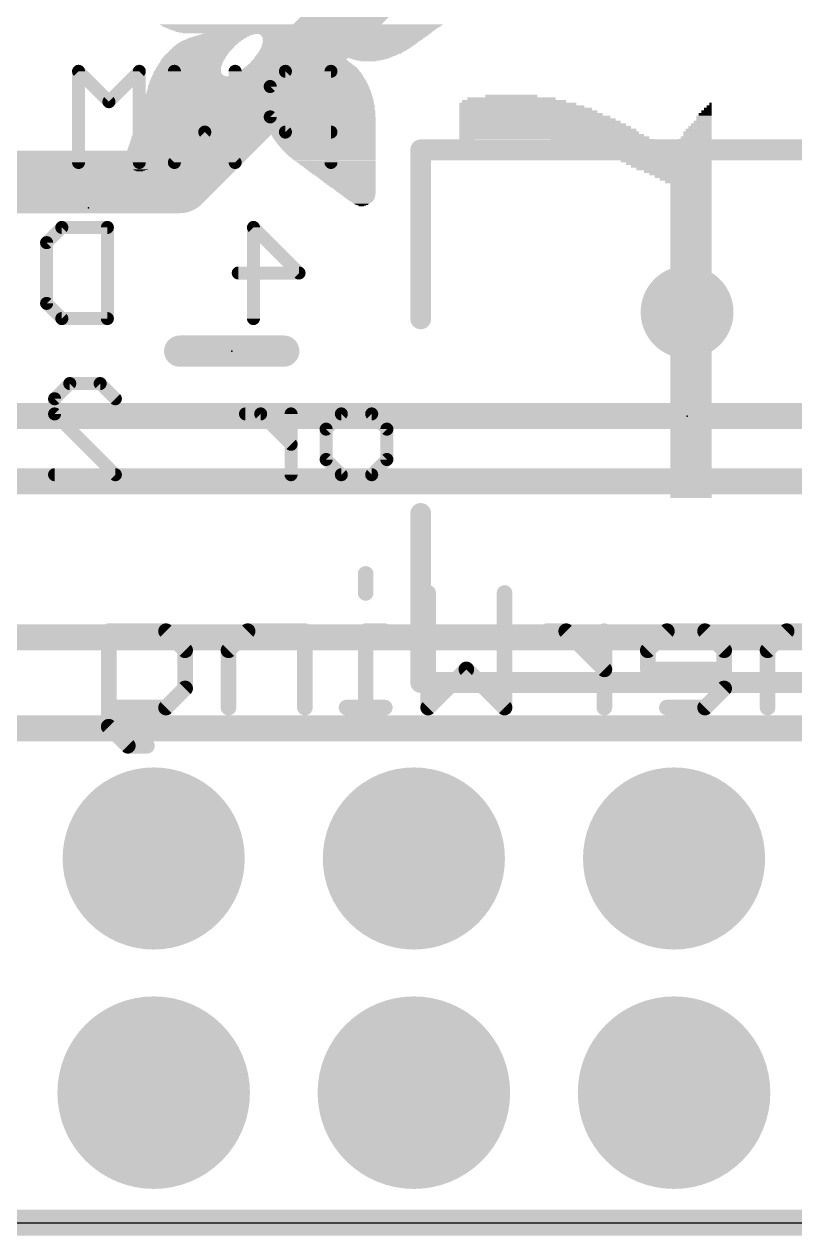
# Model space of a CAD drawing. Extents: x -0.1 to 50.9, y -0.1 to 23.
# Drawn here: x 15.25 to 22.77, y -0.13 to 11.7 of the extents above; entities that cross this region are included whole.
import ezdxf

# ---------------------------------------------------------------- set-up
doc = ezdxf.new("R2010")
doc.units = 0
for name, color, linetype in [('16', 132, 'CONTINUOUS'), ('17', 110, 'CONTINUOUS'), ('18', 110, 'CONTINUOUS'), ('20', 53, 'CONTINUOUS'), ('21', 40, 'CONTINUOUS'), ('22', 6, 'CONTINUOUS'), ('23', 40, 'CONTINUOUS'), ('30', 253, 'CONTINUOUS')]:
    doc.layers.add(name, color=color, linetype=linetype)

# ---------------------------------------------------------------- blocks, each defined once
blk = doc.blocks.new('ROUNDP')
at = {"const_width": 0.5}
blk.add_lwpolyline([(0, -0.25, 1), (0, 0.25, 1), (0, -0.25)], format="xyb", dxfattribs=at)
blk = doc.blocks.new('RECT')
blk.add_solid([(-0.5, -0.5), (0.5, -0.5), (-0.5, 0.5), (0.5, 0.5)])
blk = doc.blocks.new('ROUNDV')
at = {"const_width": 0.5}
blk.add_lwpolyline([(0, -0.25, 1), (0, 0.25, 1), (0, -0.25)], format="xyb", dxfattribs=at)

msp = doc.modelspace()

# ---------------------------------------------------------------- linework, layer by layer
at = {"layer": '16'}
for points, const_width in [([(23.241, 16.637), (16.764, 10.16)], 0.6096), ([(16.764, 10.16), (13.208, 10.16)], 0.6096), ([(13.843, 7.874), (25.781, 7.874)], 0.254), ([(26.67, 7.239), (13.081, 7.239)], 0.254), ([(13.589, 5.715), (26.797, 5.715)], 0.254), ([(10.287, 4.826), (27.813, 4.826)], 0.254), ([(0, 0), (50.8, 0)], 0.254)]:
    msp.add_lwpolyline(points, dxfattribs=dict(at, const_width=const_width))
at = {"layer": '16', "const_width": 0.3048}
for points in [[(16.6562, 10.2678, 1), (16.8718, 10.0522)], [(16.764, 10.0076, 1), (16.764, 10.3124)]]:
    msp.add_lwpolyline(points, format="xyb", dxfattribs=at)
at = {"layer": '20'}
msp.add_line((2.54, 0), (48.26, 0), dxfattribs=at)
at = {"layer": '21'}
for points, const_width in [([(19.117, 8.824), (19.117, 10.474)], 0.2032), ([(19.117, 10.474), (22.967, 10.474)], 0.2032), ([(17.78, 8.509), (16.764, 8.509)], 0.3048), ([(19.117, 5.274), (19.117, 6.924)], 0.2032), ([(22.967, 5.274), (19.117, 5.274)], 0.2032)]:
    msp.add_lwpolyline(points, dxfattribs=dict(at, const_width=const_width))
for points, const_width in [([(19.1678, 10.474, 1), (19.0662, 10.474)], 0.1016), ([(19.117, 10.5248, 1), (19.117, 10.4232)], 0.1016), ([(19.0662, 8.824, 1), (19.1678, 8.824)], 0.1016), ([(16.764, 8.5852, 1), (16.764, 8.4328)], 0.1524), ([(17.78, 8.4328, 1), (17.78, 8.5852)], 0.1524), ([(19.1678, 6.924, 1), (19.0662, 6.924)], 0.1016), ([(19.117, 5.3248, 1), (19.117, 5.2232)], 0.1016), ([(19.0662, 5.274, 1), (19.1678, 5.274)], 0.1016)]:
    msp.add_lwpolyline(points, format="xyb", dxfattribs=dict(at, const_width=const_width))
at = {"layer": '22'}
for points, const_width in [([(16.0732, 10.9437), (15.7766, 11.2403)], 0.127), ([(15.7766, 11.2403), (15.7766, 10.3505)], 0.127), ([(16.3698, 11.2403), (16.0732, 10.9437)], 0.127), ([(16.3698, 10.3505), (16.3698, 11.2403)], 0.127), ([(16.7121, 10.3505), (16.7121, 11.2403)], 0.127), ([(17.3053, 11.2403), (17.3053, 10.3505)], 0.127), ([(17.7959, 11.2403), (17.6476, 11.092)], 0.127), ([(18.2408, 11.2403), (17.7959, 11.2403)], 0.127), ([(18.2408, 10.3505), (18.2408, 11.2403)], 0.127), ([(17.6476, 11.092), (17.6476, 10.7954)], 0.127), ([(17.6476, 10.7954), (17.7959, 10.6471)], 0.127), ([(17.0087, 10.6471), (16.7121, 10.3505)], 0.127), ([(17.3053, 10.3505), (17.0087, 10.6471)], 0.127), ([(17.7959, 10.6471), (18.2408, 10.6471)], 0.127), ([(15.4648, 9.568), (15.6131, 9.7163)], 0.127), ([(15.6131, 9.7163), (16.0579, 9.7163)], 0.127), ([(16.0579, 9.7163), (16.0579, 8.8265)], 0.127), ([(17.4841, 8.8265), (17.4841, 9.7163)], 0.127), ([(17.4841, 9.7163), (17.929, 9.2714)], 0.127), ([(15.4648, 8.9748), (15.4648, 9.568)], 0.127), ([(17.929, 9.2714), (17.3358, 9.2714)], 0.127), ([(15.6131, 8.8265), (15.4648, 8.9748)], 0.127), ([(16.0579, 8.8265), (15.6131, 8.8265)], 0.127), ([(15.5427, 8.044), (15.691, 8.1923)], 0.127), ([(15.691, 8.1923), (15.9876, 8.1923)], 0.127), ([(15.9876, 8.1923), (16.1359, 8.044)], 0.127), ([(15.5427, 7.8957), (15.5427, 8.044)], 0.127), ([(16.1359, 7.3025), (15.5427, 7.8957)], 0.127), ([(17.5544, 7.8957), (17.4061, 7.8957)], 0.127), ([(17.851, 7.5991), (17.5544, 7.8957)], 0.127), ([(17.851, 7.3025), (17.851, 7.8957)], 0.127), ([(18.1934, 7.7474), (18.3417, 7.8957)], 0.127), ([(18.3417, 7.8957), (18.6382, 7.8957)], 0.127), ([(18.6382, 7.8957), (18.7865, 7.7474)], 0.127), ([(18.1934, 7.4508), (18.1934, 7.7474)], 0.127), ([(18.7865, 7.7474), (18.7865, 7.4508)], 0.127), ([(18.3417, 7.3025), (18.1934, 7.4508)], 0.127), ([(18.7865, 7.4508), (18.6382, 7.3025)], 0.127), ([(15.5427, 7.3025), (16.1359, 7.3025)], 0.127), ([(18.6382, 7.3025), (18.3417, 7.3025)], 0.127), ([(18.5794, 6.3342), (18.5794, 6.1478)], 0.1524), ([(19.1895, 5.0292), (19.1895, 6.1478)], 0.1524), ([(19.9352, 6.1478), (19.9352, 5.0292)], 0.1524), ([(16.0711, 4.8428), (16.0711, 5.7749)], 0.1524), ([(16.0711, 5.7749), (16.6304, 5.7749)], 0.1524), ([(16.6304, 5.7749), (16.8168, 5.5885)], 0.1524), ([(17.4269, 5.7749), (17.2405, 5.5885)], 0.1524), ([(17.9862, 5.7749), (17.4269, 5.7749)], 0.1524), ([(17.9862, 5.0292), (17.9862, 5.7749)], 0.1524), ([(18.7658, 5.7749), (18.5794, 5.7749)], 0.1524), ([(18.5794, 5.7749), (18.5794, 5.0292)], 0.1524), ([(20.5369, 5.7749), (20.3504, 5.7749)], 0.1524), ([(20.9097, 5.4021), (20.5369, 5.7749)], 0.1524), ([(20.9097, 5.0292), (20.9097, 5.7749)], 0.1524), ([(21.5198, 5.7749), (21.3334, 5.5885)], 0.1524), ([(21.8927, 5.7749), (21.5198, 5.7749)], 0.1524), ([(22.0791, 5.5885), (21.8927, 5.7749)], 0.1524), ([(22.6892, 5.7749), (22.5028, 5.5885)], 0.1524), ([(23.0621, 5.7749), (22.6892, 5.7749)], 0.1524), ([(16.8168, 5.5885), (16.8168, 5.2156)], 0.1524), ([(17.2405, 5.5885), (17.2405, 5.0292)], 0.1524), ([(21.3334, 5.5885), (21.3334, 5.4021)], 0.1524), ([(22.0791, 5.2156), (22.0791, 5.5885)], 0.1524), ([(22.5028, 5.5885), (22.5028, 5.0292)], 0.1524), ([(19.5624, 5.4021), (19.1895, 5.0292)], 0.1524), ([(19.9352, 5.0292), (19.5624, 5.4021)], 0.1524), ([(21.3334, 5.4021), (22.0791, 5.4021)], 0.1524), ([(16.8168, 5.2156), (16.6304, 5.0292)], 0.1524), ([(21.8927, 5.0292), (22.0791, 5.2156)], 0.1524), ([(16.6304, 5.0292), (16.0711, 5.0292)], 0.1524), ([(18.7658, 5.0292), (18.393, 5.0292)], 0.1524), ([(21.5198, 5.0292), (21.8927, 5.0292)], 0.1524), ([(16.2575, 4.6564), (16.0711, 4.8428)], 0.1524), ([(16.444, 4.6564), (16.2575, 4.6564)], 0.1524)]:
    msp.add_lwpolyline(points, dxfattribs=dict(at, const_width=const_width))
for points, const_width in [([(15.8084, 11.2403, 1), (15.7449, 11.2403)], 0.0635), ([(15.7991, 11.2627, 1), (15.7542, 11.2178)], 0.0635), ([(16.4015, 11.2403, 1), (16.338, 11.2403)], 0.0635), ([(16.3922, 11.2178, 1), (16.3473, 11.2627)], 0.0635), ([(16.7439, 11.2403, 1), (16.6804, 11.2403)], 0.0635), ([(17.337, 11.2403, 1), (17.2735, 11.2403)], 0.0635), ([(17.7959, 11.272, 1), (17.7959, 11.2085)], 0.0635), ([(17.8184, 11.2178, 1), (17.7735, 11.2627)], 0.0635), ([(18.2726, 11.2403, 1), (18.2091, 11.2403)], 0.0635), ([(18.2408, 11.2085, 1), (18.2408, 11.272)], 0.0635), ([(17.6794, 11.092, 1), (17.6159, 11.092)], 0.0635), ([(17.6252, 11.1144, 1), (17.6701, 11.0695)], 0.0635), ([(16.0507, 10.9661, 1), (16.0956, 10.9212)], 0.0635), ([(16.0507, 10.9212, 1), (16.0956, 10.9661)], 0.0635), ([(17.6159, 10.7954, 1), (17.6794, 10.7954)], 0.0635), ([(17.6701, 10.8178, 1), (17.6252, 10.7729)], 0.0635), ([(17.0312, 10.6695, 1), (16.9863, 10.6246)], 0.0635), ([(17.0312, 10.6246, 1), (16.9863, 10.6695)], 0.0635), ([(17.7959, 10.6788, 1), (17.7959, 10.6153)], 0.0635), ([(17.7735, 10.6246, 1), (17.8184, 10.6695)], 0.0635), ([(18.2408, 10.6153, 1), (18.2408, 10.6788)], 0.0635), ([(15.7449, 10.3505, 1), (15.8084, 10.3505)], 0.0635), ([(16.338, 10.3505, 1), (16.4015, 10.3505)], 0.0635), ([(16.6897, 10.373, 1), (16.7346, 10.328)], 0.0635), ([(16.6804, 10.3505, 1), (16.7439, 10.3505)], 0.0635), ([(17.2735, 10.3505, 1), (17.337, 10.3505)], 0.0635), ([(17.2828, 10.328, 1), (17.3277, 10.373)], 0.0635), ([(18.2091, 10.3505, 1), (18.2726, 10.3505)], 0.0635), ([(15.6131, 9.748, 1), (15.6131, 9.6845)], 0.0635), ([(15.6355, 9.6938, 1), (15.5906, 9.7387)], 0.0635), ([(16.0897, 9.7163, 1), (16.0262, 9.7163)], 0.0635), ([(16.0579, 9.6845, 1), (16.0579, 9.748)], 0.0635), ([(17.5158, 9.7163, 1), (17.4523, 9.7163)], 0.0635), ([(17.5065, 9.7387, 1), (17.4616, 9.6938)], 0.0635), ([(15.4965, 9.568, 1), (15.433, 9.568)], 0.0635), ([(15.4423, 9.5904, 1), (15.4872, 9.5455)], 0.0635), ([(17.3358, 9.3031, 1), (17.3358, 9.2396)], 0.0635), ([(17.9065, 9.2489, 1), (17.9514, 9.2938)], 0.0635), ([(17.929, 9.2396, 1), (17.929, 9.3031)], 0.0635), ([(15.433, 8.9748, 1), (15.4965, 8.9748)], 0.0635), ([(15.4872, 8.9972, 1), (15.4423, 8.9523)], 0.0635), ([(15.6131, 8.8583, 1), (15.6131, 8.7948)], 0.0635), ([(15.5906, 8.804, 1), (15.6355, 8.849)], 0.0635), ([(16.0579, 8.7948, 1), (16.0579, 8.8583)], 0.0635), ([(16.0262, 8.8265, 1), (16.0897, 8.8265)], 0.0635), ([(17.4523, 8.8265, 1), (17.5158, 8.8265)], 0.0635), ([(15.691, 8.224, 1), (15.691, 8.1605)], 0.0635), ([(15.7135, 8.1698, 1), (15.6686, 8.2147)], 0.0635), ([(16.0101, 8.2147, 1), (15.9652, 8.1698)], 0.0635), ([(15.9876, 8.1605, 1), (15.9876, 8.224)], 0.0635), ([(15.5745, 8.044, 1), (15.511, 8.044)], 0.0635), ([(15.5203, 8.0664, 1), (15.5652, 8.0215)], 0.0635), ([(16.1134, 8.0215, 1), (16.1584, 8.0664)], 0.0635), ([(15.511, 7.8957, 1), (15.5745, 7.8957)], 0.0635), ([(15.5652, 7.9181, 1), (15.5203, 7.8732)], 0.0635), ([(17.4061, 7.9274, 1), (17.4061, 7.8639)], 0.0635), ([(17.5769, 7.9181, 1), (17.532, 7.8732)], 0.0635), ([(17.5544, 7.8639, 1), (17.5544, 7.9274)], 0.0635), ([(17.8828, 7.8957, 1), (17.8193, 7.8957)], 0.0635), ([(18.3417, 7.9274, 1), (18.3417, 7.8639)], 0.0635), ([(18.3641, 7.8732, 1), (18.3192, 7.9181)], 0.0635), ([(18.6607, 7.9181, 1), (18.6158, 7.8732)], 0.0635), ([(18.6382, 7.8639, 1), (18.6382, 7.9274)], 0.0635), ([(18.2251, 7.7474, 1), (18.1616, 7.7474)], 0.0635), ([(18.8183, 7.7474, 1), (18.7548, 7.7474)], 0.0635), ([(18.1709, 7.7698, 1), (18.2158, 7.7249)], 0.0635), ([(18.7641, 7.7249, 1), (18.809, 7.7698)], 0.0635), ([(17.8286, 7.5766, 1), (17.8735, 7.6215)], 0.0635), ([(18.2158, 7.4732, 1), (18.1709, 7.4283)], 0.0635), ([(18.1616, 7.4508, 1), (18.2251, 7.4508)], 0.0635), ([(18.7548, 7.4508, 1), (18.8183, 7.4508)], 0.0635), ([(18.809, 7.4283, 1), (18.7641, 7.4732)], 0.0635), ([(15.5427, 7.3342, 1), (15.5427, 7.2708)], 0.0635), ([(16.1134, 7.28, 1), (16.1584, 7.325)], 0.0635), ([(16.1359, 7.2708, 1), (16.1359, 7.3342)], 0.0635), ([(17.8193, 7.3025, 1), (17.8828, 7.3025)], 0.0635), ([(18.3417, 7.3342, 1), (18.3417, 7.2708)], 0.0635), ([(18.3192, 7.28, 1), (18.3641, 7.325)], 0.0635), ([(18.6158, 7.325, 1), (18.6607, 7.28)], 0.0635), ([(18.6382, 7.2708, 1), (18.6382, 7.3342)], 0.0635), ([(18.6175, 6.3342, 1), (18.5413, 6.3342)], 0.0762), ([(18.5413, 6.1478, 1), (18.6175, 6.1478)], 0.0762), ([(19.2276, 6.1478, 1), (19.1514, 6.1478)], 0.0762), ([(19.9733, 6.1478, 1), (19.8971, 6.1478)], 0.0762), ([(16.1092, 5.7749, 1), (16.033, 5.7749)], 0.0762), ([(16.0711, 5.813, 1), (16.0711, 5.7368)], 0.0762), ([(16.6573, 5.8018, 1), (16.6035, 5.748)], 0.0762), ([(16.6304, 5.7368, 1), (16.6304, 5.813)], 0.0762), ([(17.4269, 5.813, 1), (17.4269, 5.7368)], 0.0762), ([(17.4539, 5.748, 1), (17.4, 5.8018)], 0.0762), ([(18.0243, 5.7749, 1), (17.9481, 5.7749)], 0.0762), ([(17.9862, 5.7368, 1), (17.9862, 5.813)], 0.0762), ([(18.5794, 5.813, 1), (18.5794, 5.7368)], 0.0762), ([(18.6175, 5.7749, 1), (18.5413, 5.7749)], 0.0762), ([(18.7658, 5.7368, 1), (18.7658, 5.813)], 0.0762), ([(20.3504, 5.813, 1), (20.3504, 5.7368)], 0.0762), ([(20.5638, 5.8018, 1), (20.5099, 5.748)], 0.0762), ([(20.5369, 5.7368, 1), (20.5369, 5.813)], 0.0762), ([(20.9478, 5.7749, 1), (20.8716, 5.7749)], 0.0762), ([(21.5198, 5.813, 1), (21.5198, 5.7368)], 0.0762), ([(21.5468, 5.748, 1), (21.4929, 5.8018)], 0.0762), ([(21.9196, 5.8018, 1), (21.8657, 5.748)], 0.0762), ([(21.8927, 5.7368, 1), (21.8927, 5.813)], 0.0762), ([(22.6892, 5.813, 1), (22.6892, 5.7368)], 0.0762), ([(22.7162, 5.748, 1), (22.6623, 5.8018)], 0.0762), ([(16.8549, 5.5885, 1), (16.7787, 5.5885)], 0.0762), ([(16.7899, 5.5615, 1), (16.8438, 5.6154)], 0.0762), ([(17.2786, 5.5885, 1), (17.2024, 5.5885)], 0.0762), ([(17.2136, 5.6154, 1), (17.2675, 5.5615)], 0.0762), ([(21.3715, 5.5885, 1), (21.2953, 5.5885)], 0.0762), ([(21.3065, 5.6154, 1), (21.3603, 5.5615)], 0.0762), ([(22.1172, 5.5885, 1), (22.041, 5.5885)], 0.0762), ([(22.0522, 5.5615, 1), (22.106, 5.6154)], 0.0762), ([(22.5409, 5.5885, 1), (22.4647, 5.5885)], 0.0762), ([(22.4759, 5.6154, 1), (22.5297, 5.5615)], 0.0762), ([(19.5893, 5.429, 1), (19.5354, 5.3751)], 0.0762), ([(19.5893, 5.3751, 1), (19.5354, 5.429)], 0.0762), ([(20.8828, 5.3751, 1), (20.9367, 5.429)], 0.0762), ([(21.3334, 5.4402, 1), (21.3334, 5.3639)], 0.0762), ([(22.0791, 5.3639, 1), (22.0791, 5.4402)], 0.0762), ([(21.2953, 5.4021, 1), (21.3715, 5.4021)], 0.0762), ([(16.7787, 5.2156, 1), (16.8549, 5.2156)], 0.0762), ([(16.8438, 5.1887, 1), (16.7899, 5.2426)], 0.0762), ([(22.041, 5.2156, 1), (22.1172, 5.2156)], 0.0762), ([(22.106, 5.1887, 1), (22.0522, 5.2426)], 0.0762), ([(16.0711, 5.0673, 1), (16.0711, 4.9911)], 0.0762), ([(16.6035, 5.0561, 1), (16.6573, 5.0023)], 0.0762), ([(16.6304, 4.9911, 1), (16.6304, 5.0673)], 0.0762), ([(18.393, 5.0673, 1), (18.393, 4.9911)], 0.0762), ([(18.7658, 4.9911, 1), (18.7658, 5.0673)], 0.0762), ([(19.1626, 5.0561, 1), (19.2165, 5.0023)], 0.0762), ([(19.9083, 5.0023, 1), (19.9622, 5.0561)], 0.0762), ([(21.5198, 5.0673, 1), (21.5198, 4.9911)], 0.0762), ([(21.8657, 5.0561, 1), (21.9196, 5.0023)], 0.0762), ([(21.8927, 4.9911, 1), (21.8927, 5.0673)], 0.0762), ([(17.2024, 5.0292, 1), (17.2786, 5.0292)], 0.0762), ([(17.9481, 5.0292, 1), (18.0243, 5.0292)], 0.0762), ([(18.5413, 5.0292, 1), (18.6175, 5.0292)], 0.0762), ([(19.1514, 5.0292, 1), (19.2276, 5.0292)], 0.0762), ([(19.8971, 5.0292, 1), (19.9733, 5.0292)], 0.0762), ([(20.8716, 5.0292, 1), (20.9478, 5.0292)], 0.0762), ([(22.4647, 5.0292, 1), (22.5409, 5.0292)], 0.0762), ([(16.0981, 4.8697, 1), (16.0442, 4.8158)], 0.0762), ([(16.033, 4.8428, 1), (16.1092, 4.8428)], 0.0762), ([(16.2575, 4.6945, 1), (16.2575, 4.6183)], 0.0762), ([(16.444, 4.6183, 1), (16.444, 4.6945)], 0.0762), ([(16.2306, 4.6294, 1), (16.2845, 4.6833)], 0.0762)]:
    msp.add_lwpolyline(points, format="xyb", dxfattribs=dict(at, const_width=const_width))
at = {"layer": '23'}
for p in [(15.875, 9.906), (17.272, 8.509), (21.717, 7.874)]:
    msp.add_point(p, dxfattribs=at)

# ---------------------------------------------------------------- block references
at = {"layer": '17', "xscale": 1.6764, "yscale": 1.6764, "rotation": 270}
for p in [(16.51, 3.556), (19.05, 3.556), (21.59, 3.556)]:
    msp.add_blockref('ROUNDP', p, dxfattribs=at)
at = {"layer": '17', "xscale": 1.778, "yscale": 1.778}
for p in [(16.51, 1.27), (19.05, 1.27), (21.59, 1.27)]:
    msp.add_blockref('ROUNDP', p, dxfattribs=at)
at = {"layer": '18', "xscale": 0.9064, "yscale": 0.9064}
msp.add_blockref('ROUNDV', (21.717, 8.89), dxfattribs=at)
msp.add_blockref('ROUNDV', (21.717, 8.89), dxfattribs=at)
at = {"layer": '21'}
for p, xscale, yscale in [((17.253, 11.6967), 1.3653, 0.0064), ((17.2657, 11.6904), 1.3653, 0.0063), ((17.2879, 11.684), 1.3843, 0.0064), ((17.3133, 11.6776), 1.4224, 0.0063), ((17.9578, 11.6713), 2.6734, 0.0064), ((17.9578, 11.665), 2.6606, 0.0063), ((17.961, 11.6586), 2.6289, 0.0064), ((17.9642, 11.6523), 2.6099, 0.0063), ((17.9642, 11.6459), 2.5845, 0.0064), ((17.9705, 11.6395), 2.559, 0.0063), ((17.9769, 11.6332), 2.5337, 0.0064), ((17.9801, 11.6269), 2.5019, 0.0063), ((17.9896, 11.6205), 2.4701, 0.0064), ((18.0054, 11.6142), 2.4257, 0.0063), ((17.1863, 11.5888), 0.5207, 0.0063), ((17.2085, 11.5951), 0.5144, 0.0064), ((17.2308, 11.6014), 0.5207, 0.0063), ((18.1007, 11.6078), 2.2098, 0.0064), ((18.3706, 11.6014), 1.6573, 0.0063), ((18.3738, 11.5951), 1.6383, 0.0064), ((18.3706, 11.5888), 1.6193, 0.0063), ((18.7071, 11.6776), 1.2002, 0.0063), ((18.7356, 11.684), 1.1557, 0.0064), ((18.7579, 11.6904), 1.124, 0.0063), ((18.7738, 11.6967), 1.1176, 0.0064), ((16.9958, 11.4745), 0.5969, 0.0063), ((16.999, 11.4808), 0.5905, 0.0064), ((17.0116, 11.4871), 0.5905, 0.0063), ((17.0148, 11.4935), 0.5842, 0.0064), ((17.0244, 11.4999), 0.5905, 0.0063), ((17.0339, 11.5062), 0.5842, 0.0064), ((17.0402, 11.5126), 0.5842, 0.0063), ((17.0497, 11.5189), 0.5779, 0.0064), ((17.0561, 11.5252), 0.5778, 0.0063), ((17.0688, 11.5316), 0.5778, 0.0064), ((17.0784, 11.538), 0.5715, 0.0063), ((17.0878, 11.5443), 0.5651, 0.0064), ((17.1006, 11.5507), 0.5651, 0.0063), ((17.1101, 11.557), 0.5588, 0.0064), ((17.1259, 11.5633), 0.5525, 0.0063), ((17.1387, 11.5697), 0.5525, 0.0064), ((17.1545, 11.5761), 0.5334, 0.0063), ((17.1736, 11.5824), 0.5334, 0.0064), ((17.653, 11.4808), 0.1842, 0.0064), ((17.653, 11.4745), 0.1842, 0.0063), ((18.3642, 11.5761), 1.5938, 0.0063), ((17.6562, 11.5062), 0.1778, 0.0064), ((17.6562, 11.4999), 0.1778, 0.0063), ((17.6562, 11.4935), 0.1778, 0.0064), ((17.6562, 11.4871), 0.1778, 0.0063), ((18.3706, 11.5824), 1.6065, 0.0064), ((18.3642, 11.5697), 1.5812, 0.0064), ((18.3578, 11.5633), 1.5685, 0.0063), ((17.6784, 11.557), 0.2096, 0.0064), ((17.6657, 11.538), 0.1842, 0.0063), ((17.6657, 11.5316), 0.1842, 0.0064), ((17.6625, 11.5252), 0.1778, 0.0063), ((17.6625, 11.5189), 0.1778, 0.0064), ((17.6593, 11.5126), 0.1715, 0.0063), ((17.6721, 11.5507), 0.1969, 0.0063), ((17.6721, 11.5443), 0.1841, 0.0064), ((18.4785, 11.557), 1.3144, 0.0064), ((18.4849, 11.5507), 1.2891, 0.0063), ((18.4849, 11.5443), 1.2637, 0.0064), ((18.4849, 11.538), 1.2509, 0.0063), ((18.4881, 11.5316), 1.2319, 0.0064), ((18.4849, 11.5252), 1.2129, 0.0063), ((18.4849, 11.5189), 1.2001, 0.0064), ((18.4849, 11.5126), 1.1875, 0.0063), ((18.4817, 11.5062), 1.1684, 0.0064), ((18.4817, 11.4999), 1.1557, 0.0063), ((18.4785, 11.4935), 1.1366, 0.0064), ((18.4785, 11.4871), 1.124, 0.0063), ((18.4754, 11.4808), 1.1049, 0.0064), ((18.4753, 11.4745), 1.0922, 0.0063), ((16.891, 11.3538), 0.616, 0.0064), ((16.8973, 11.3602), 0.6159, 0.0063), ((16.9005, 11.3665), 0.6096, 0.0064), ((16.9069, 11.3728), 0.6096, 0.0063), ((16.9132, 11.3856), 0.6096, 0.0063), ((16.9101, 11.3792), 0.6033, 0.0064), ((16.9196, 11.3919), 0.6096, 0.0064), ((16.9228, 11.3983), 0.6033, 0.0063), ((16.9291, 11.4046), 0.6032, 0.0064), ((16.9354, 11.4109), 0.6033, 0.0063), ((16.9418, 11.4173), 0.6032, 0.0064), ((16.945, 11.4237), 0.5969, 0.0063), ((16.9514, 11.43), 0.5969, 0.0064), ((16.9577, 11.4364), 0.5969, 0.0063), ((16.9641, 11.4427), 0.5969, 0.0064), ((16.9703, 11.449), 0.5969, 0.0063), ((16.9767, 11.4554), 0.5969, 0.0064), ((16.9831, 11.4618), 0.5969, 0.0063), ((16.9895, 11.4681), 0.5969, 0.0064), ((17.6212, 11.3538), 0.2857, 0.0064), ((17.6244, 11.3602), 0.2794, 0.0063), ((17.6244, 11.3665), 0.2667, 0.0064), ((17.6276, 11.3792), 0.2604, 0.0064), ((17.6276, 11.3728), 0.2604, 0.0063), ((17.6308, 11.3856), 0.254, 0.0063), ((17.6308, 11.3919), 0.2413, 0.0064), ((17.634, 11.4046), 0.2349, 0.0064), ((17.634, 11.3983), 0.2349, 0.0063), ((17.6371, 11.4109), 0.2286, 0.0063), ((17.6372, 11.4237), 0.2159, 0.0063), ((17.6372, 11.4173), 0.2159, 0.0064), ((17.6403, 11.43), 0.2096, 0.0064), ((17.6435, 11.4427), 0.2032, 0.0064), ((17.6435, 11.4364), 0.2032, 0.0063), ((17.6467, 11.4554), 0.1969, 0.0064), ((17.6467, 11.449), 0.1969, 0.0063), ((17.6499, 11.4681), 0.1905, 0.0064), ((17.6499, 11.4618), 0.1905, 0.0063), ((18.4721, 11.4681), 1.0731, 0.0064), ((18.469, 11.4618), 1.0668, 0.0063), ((18.4658, 11.4554), 1.0478, 0.0064), ((18.4658, 11.449), 1.035, 0.0063), ((18.4626, 11.4427), 1.016, 0.0064), ((18.4563, 11.4364), 1.0033, 0.0063), ((18.4531, 11.43), 0.9842, 0.0064), ((18.4499, 11.4237), 0.9652, 0.0063), ((18.4468, 11.4173), 0.9589, 0.0064), ((18.4404, 11.4109), 0.9334, 0.0063), ((18.434, 11.4046), 0.9207, 0.0064), ((18.1515, 11.3983), 0.3429, 0.0063), ((18.1578, 11.3919), 0.3429, 0.0064), ((18.1642, 11.3856), 0.3556, 0.0063), ((18.1737, 11.3792), 0.362, 0.0064), ((18.1769, 11.3728), 0.3683, 0.0063), ((18.1864, 11.3665), 0.3746, 0.0064), ((18.1896, 11.3602), 0.381, 0.0063), ((18.1991, 11.3538), 0.3874, 0.0064), ((18.6119, 11.3983), 0.5397, 0.0063), ((18.6119, 11.3919), 0.5143, 0.0064), ((18.6087, 11.3856), 0.4826, 0.0063), ((18.6119, 11.3792), 0.4509, 0.0064), ((18.6119, 11.3728), 0.4127, 0.0063), ((18.6119, 11.3665), 0.3747, 0.0064), ((18.6119, 11.3602), 0.3365, 0.0063), ((18.6087, 11.3538), 0.2921, 0.0064), ((16.8402, 11.2395), 0.654, 0.0064), ((16.8402, 11.2332), 0.654, 0.0063), ((16.8434, 11.2459), 0.6477, 0.0063), ((16.8466, 11.2586), 0.6413, 0.0063), ((16.8466, 11.2522), 0.6413, 0.0064), ((16.8497, 11.2713), 0.635, 0.0063), ((16.8497, 11.2649), 0.635, 0.0064), ((16.8529, 11.284), 0.6286, 0.0063), ((16.8529, 11.2776), 0.6286, 0.0064), ((16.8592, 11.2903), 0.6287, 0.0064), ((16.8624, 11.303), 0.6223, 0.0064), ((16.8624, 11.2967), 0.6223, 0.0063), ((16.8688, 11.3157), 0.6223, 0.0064), ((16.8688, 11.3094), 0.6223, 0.0063), ((16.872, 11.3221), 0.6159, 0.0063), ((16.8783, 11.3347), 0.616, 0.0063), ((16.8783, 11.3284), 0.616, 0.0064), ((16.8847, 11.3411), 0.6159, 0.0064), ((16.8878, 11.3475), 0.6096, 0.0063), ((17.58, 11.2332), 0.4826, 0.0063), ((17.58, 11.2395), 0.4699, 0.0064), ((17.5863, 11.2459), 0.4572, 0.0063), ((17.5863, 11.2522), 0.4445, 0.0064), ((17.5927, 11.2586), 0.4318, 0.0063), ((17.5927, 11.2649), 0.4191, 0.0064), ((17.5959, 11.2713), 0.4127, 0.0063), ((17.5991, 11.2776), 0.3937, 0.0064), ((17.6022, 11.284), 0.3874, 0.0063), ((17.6022, 11.2903), 0.3746, 0.0064), ((17.6054, 11.2967), 0.3683, 0.0063), ((17.6054, 11.303), 0.3556, 0.0064), ((17.6086, 11.3094), 0.3493, 0.0063), ((17.6117, 11.3221), 0.3302, 0.0063), ((17.6117, 11.3157), 0.3302, 0.0064), ((17.6149, 11.3347), 0.3112, 0.0063), ((17.6149, 11.3284), 0.3112, 0.0064), ((17.6181, 11.3411), 0.3048, 0.0064), ((17.6181, 11.3475), 0.2921, 0.0063), ((18.2022, 11.3475), 0.3937, 0.0063), ((18.2087, 11.3411), 0.3937, 0.0064), ((18.215, 11.3347), 0.4064, 0.0063), ((18.2213, 11.3284), 0.4064, 0.0064), ((18.2277, 11.3221), 0.4191, 0.0063), ((18.234, 11.3157), 0.4191, 0.0064), ((18.2372, 11.3094), 0.4254, 0.0063), ((18.2404, 11.303), 0.4318, 0.0064), ((18.2499, 11.2967), 0.4382, 0.0063), ((18.2531, 11.2903), 0.4445, 0.0064), ((18.2563, 11.284), 0.4509, 0.0063), ((18.2626, 11.2776), 0.4508, 0.0064), ((18.2658, 11.2713), 0.4572, 0.0063), ((18.269, 11.2649), 0.4635, 0.0064), ((18.2784, 11.2522), 0.4699, 0.0064), ((18.2784, 11.2459), 0.4699, 0.0063), ((18.2753, 11.2586), 0.4636, 0.0063), ((18.2817, 11.2395), 0.4763, 0.0064), ((18.288, 11.2332), 0.4762, 0.0063), ((18.6055, 11.3475), 0.235, 0.0063), ((18.6055, 11.3411), 0.1588, 0.0064), ((17.1799, 11.1379), 1.4224, 0.0064), ((17.1831, 11.1316), 1.4288, 0.0063), ((17.1863, 11.1252), 1.4351, 0.0064), ((17.1895, 11.1189), 1.4415, 0.0063), ((17.1768, 11.1506), 1.4033, 0.0064), ((17.18, 11.1443), 1.4097, 0.0063), ((17.1736, 11.1697), 1.3843, 0.0063), ((17.1736, 11.1633), 1.3843, 0.0064), ((17.1768, 11.157), 1.3907, 0.0063), ((17.1704, 11.1824), 1.3652, 0.0063), ((17.1736, 11.176), 1.3716, 0.0064), ((16.8497, 11.1951), 0.7112, 0.0063), ((17.1704, 11.1887), 1.3526, 0.0064), ((16.8402, 11.2078), 0.6794, 0.0063), ((16.8466, 11.2014), 0.6921, 0.0064), ((16.837, 11.2268), 0.6604, 0.0064), ((16.8402, 11.2205), 0.6668, 0.0063), ((16.8434, 11.2141), 0.6731, 0.0064), ((17.545, 11.1951), 0.6033, 0.0063), ((17.5546, 11.2014), 0.5715, 0.0064), ((17.561, 11.2078), 0.5461, 0.0063), ((17.5673, 11.2141), 0.5334, 0.0064), ((17.5705, 11.2205), 0.5143, 0.0063), ((17.5737, 11.2268), 0.4953, 0.0064), ((18.2912, 11.2268), 0.4826, 0.0064), ((18.2944, 11.2205), 0.4889, 0.0063), ((18.2944, 11.2141), 0.4889, 0.0064), ((18.2976, 11.2078), 0.4953, 0.0063), ((18.323, 11.1189), 0.5461, 0.0063), ((18.3039, 11.2014), 0.4953, 0.0064), ((18.3071, 11.1951), 0.5017, 0.0063), ((18.3071, 11.1887), 0.5017, 0.0064), ((18.3102, 11.1824), 0.508, 0.0063), ((18.3102, 11.176), 0.508, 0.0064), ((18.3134, 11.1697), 0.5144, 0.0063), ((18.3165, 11.1633), 0.5207, 0.0064), ((18.3165, 11.157), 0.5207, 0.0063), ((18.3229, 11.1379), 0.5334, 0.0064), ((18.3229, 11.1316), 0.5334, 0.0063), ((18.3261, 11.1252), 0.5398, 0.0064), ((18.3198, 11.1506), 0.5271, 0.0064), ((18.3198, 11.1443), 0.5271, 0.0063), ((16.999, 10.9982), 1.1493, 0.0064), ((17.0053, 11.0173), 1.1494, 0.0063), ((17.0053, 11.0109), 1.1494, 0.0064), ((17.0021, 11.0046), 1.143, 0.0063), ((17.5356, 11.0363), 2.1971, 0.0064), ((17.5356, 11.03), 2.1971, 0.0063), ((17.5356, 11.0236), 2.1971, 0.0064), ((17.5355, 11.0554), 2.1844, 0.0063), ((17.5355, 11.049), 2.1844, 0.0064), ((17.5355, 11.0427), 2.1844, 0.0063), ((17.5356, 11.0681), 2.1717, 0.0063), ((17.5356, 11.0617), 2.1717, 0.0064), ((17.2149, 11.0744), 1.5303, 0.0064), ((17.1989, 11.0935), 1.4859, 0.0063), ((17.1926, 11.0998), 1.4732, 0.0064), ((17.2021, 11.0871), 1.4923, 0.0064), ((17.2085, 11.0808), 1.505, 0.0063), ((17.1927, 11.1062), 1.4605, 0.0063), ((17.1895, 11.1125), 1.4541, 0.0064), ((18.1134, 11.0173), 1.0541, 0.0063), ((18.1134, 11.0109), 1.0541, 0.0064), ((18.1134, 11.0046), 1.0541, 0.0063), ((18.1134, 10.9982), 1.0541, 0.0064), ((18.3165, 11.0744), 0.5969, 0.0064), ((18.3229, 11.0808), 0.5842, 0.0063), ((18.3261, 11.0871), 0.5778, 0.0064), ((18.3261, 11.0998), 0.5652, 0.0064), ((18.3261, 11.0935), 0.5652, 0.0063), ((18.3261, 11.1125), 0.5524, 0.0064), ((18.3261, 11.1062), 0.5524, 0.0063), ((16.9641, 10.8839), 1.1557, 0.0064), ((16.9703, 10.903), 1.1557, 0.0063), ((16.9672, 10.8966), 1.1494, 0.0064), ((16.9672, 10.8902), 1.1494, 0.0063), ((16.9767, 10.922), 1.1557, 0.0064), ((16.9735, 10.9157), 1.1493, 0.0063), ((16.9735, 10.9093), 1.1493, 0.0064), ((16.9799, 10.9411), 1.1494, 0.0063), ((16.9799, 10.9347), 1.1494, 0.0064), ((16.9799, 10.9284), 1.1494, 0.0063), ((16.9863, 10.9601), 1.1493, 0.0064), ((16.9863, 10.9538), 1.1493, 0.0063), ((16.9863, 10.9474), 1.1493, 0.0064), ((16.9926, 10.9792), 1.1494, 0.0063), ((16.9926, 10.9728), 1.1494, 0.0064), ((16.9926, 10.9665), 1.1494, 0.0063), ((16.9958, 10.9855), 1.143, 0.0064), ((16.999, 10.9919), 1.1493, 0.0063), ((18.1166, 10.9538), 1.0731, 0.0063), ((18.1166, 10.9474), 1.0731, 0.0064), ((18.1197, 10.9411), 1.0795, 0.0063), ((18.1197, 10.9347), 1.0795, 0.0064), ((18.1197, 10.9284), 1.0795, 0.0063), ((18.1197, 10.922), 1.0795, 0.0064), ((18.1197, 10.9157), 1.0795, 0.0063), ((18.1229, 10.9093), 1.0858, 0.0064), ((18.1229, 10.903), 1.0858, 0.0063), ((18.1229, 10.8966), 1.0858, 0.0064), ((18.1229, 10.8902), 1.0858, 0.0063), ((18.1229, 10.8839), 1.0858, 0.0064), ((18.1166, 10.9919), 1.0605, 0.0063), ((18.1166, 10.9855), 1.0605, 0.0064), ((18.1166, 10.9792), 1.0605, 0.0063), ((18.1197, 10.9728), 1.0668, 0.0064), ((18.1197, 10.9665), 1.0668, 0.0063), ((18.1197, 10.9601), 1.0668, 0.0064), ((16.9133, 10.7696), 1.1303, 0.0064), ((16.9133, 10.7633), 1.1303, 0.0063), ((16.9228, 10.7887), 1.1367, 0.0063), ((16.9228, 10.7823), 1.1367, 0.0064), ((16.9196, 10.7759), 1.1303, 0.0063), ((16.9323, 10.8077), 1.143, 0.0064), ((16.9291, 10.8014), 1.1366, 0.0063), ((16.9291, 10.795), 1.1366, 0.0064), ((16.9418, 10.8268), 1.1494, 0.0063), ((16.9386, 10.8204), 1.143, 0.0064), ((16.9386, 10.814), 1.143, 0.0063), ((16.945, 10.8331), 1.143, 0.0064), ((16.9482, 10.8458), 1.1493, 0.0064), ((16.9482, 10.8395), 1.1493, 0.0063), ((16.9545, 10.8649), 1.1494, 0.0063), ((16.9545, 10.8585), 1.1494, 0.0064), ((16.9545, 10.8521), 1.1494, 0.0063), ((16.9609, 10.8776), 1.1493, 0.0063), ((16.9609, 10.8712), 1.1493, 0.0064), ((18.1229, 10.8776), 1.0858, 0.0063), ((18.1229, 10.8712), 1.0858, 0.0064), ((18.1229, 10.8649), 1.0858, 0.0063), ((18.1293, 10.8585), 1.0859, 0.0064), ((18.1293, 10.8521), 1.0859, 0.0063), ((18.1293, 10.8458), 1.0859, 0.0064), ((18.1293, 10.8395), 1.0859, 0.0063), ((18.1293, 10.8331), 1.0859, 0.0064), ((18.1293, 10.8268), 1.0859, 0.0063), ((18.1293, 10.8204), 1.0859, 0.0064), ((18.1293, 10.814), 1.0859, 0.0063), ((18.1293, 10.8077), 1.0859, 0.0064), ((18.1325, 10.8014), 1.0795, 0.0063), ((18.1325, 10.795), 1.0795, 0.0064), ((18.1356, 10.7887), 1.0858, 0.0063), ((18.1356, 10.7823), 1.0858, 0.0064), ((18.1388, 10.7759), 1.0795, 0.0063), ((18.1388, 10.7696), 1.0795, 0.0064), ((18.1388, 10.7633), 1.0795, 0.0063), ((16.8402, 10.649), 1.0604, 0.0063), ((16.8371, 10.6426), 1.0541, 0.0064), ((16.8592, 10.6744), 1.0859, 0.0063), ((16.856, 10.668), 1.0795, 0.0064), ((16.8497, 10.6616), 1.0668, 0.0063), ((16.8466, 10.6553), 1.0605, 0.0064), ((16.8688, 10.6871), 1.0922, 0.0063), ((16.8656, 10.6807), 1.0858, 0.0064), ((16.8815, 10.7125), 1.1049, 0.0063), ((16.8783, 10.7061), 1.0986, 0.0064), ((16.8783, 10.6997), 1.0986, 0.0063), ((16.872, 10.6934), 1.0859, 0.0064), ((16.8942, 10.7315), 1.1176, 0.0064), ((16.891, 10.7252), 1.1112, 0.0063), ((16.8879, 10.7188), 1.1049, 0.0064), ((16.9037, 10.7506), 1.124, 0.0063), ((16.9005, 10.7442), 1.1176, 0.0064), ((16.9005, 10.7378), 1.1176, 0.0063), ((16.9101, 10.7569), 1.1239, 0.0064), ((18.1388, 10.7569), 1.0795, 0.0064), ((18.1388, 10.7506), 1.0795, 0.0063), ((18.142, 10.7442), 1.0731, 0.0064), ((18.142, 10.7378), 1.0731, 0.0063), ((18.1451, 10.7315), 1.0668, 0.0064), ((18.1451, 10.7252), 1.0668, 0.0063), ((18.1451, 10.7188), 1.0668, 0.0064), ((18.1451, 10.7125), 1.0668, 0.0063), ((18.1483, 10.7061), 1.0604, 0.0064), ((18.1483, 10.6997), 1.0604, 0.0063), ((18.1515, 10.6934), 1.0541, 0.0064), ((18.1515, 10.6871), 1.0541, 0.0063), ((18.1515, 10.6807), 1.0541, 0.0064), ((18.1547, 10.6744), 1.0477, 0.0063), ((18.1547, 10.668), 1.0477, 0.0064), ((18.1578, 10.6616), 1.0414, 0.0063), ((18.1578, 10.6553), 1.0414, 0.0064), ((18.161, 10.649), 1.035, 0.0063), ((18.161, 10.6426), 1.035, 0.0064), ((16.7259, 10.5283), 0.908, 0.0064), ((16.7323, 10.5347), 0.9207, 0.0063), ((16.7545, 10.5537), 0.9525, 0.0064), ((16.7481, 10.5473), 0.9398, 0.0063), ((16.7417, 10.541), 0.9271, 0.0064), ((16.7767, 10.5728), 0.9842, 0.0063), ((16.7704, 10.5664), 0.9715, 0.0064), ((16.764, 10.5601), 0.9588, 0.0063), ((16.7989, 10.5982), 1.016, 0.0063), ((16.7926, 10.5918), 1.0033, 0.0064), ((16.7894, 10.5854), 0.997, 0.0063), ((16.783, 10.5791), 0.9843, 0.0064), ((16.8085, 10.6109), 1.0223, 0.0063), ((16.8053, 10.6045), 1.016, 0.0064), ((16.8275, 10.6299), 1.0478, 0.0064), ((16.8211, 10.6235), 1.0351, 0.0063), ((16.8179, 10.6172), 1.0287, 0.0064), ((16.8307, 10.6363), 1.0541, 0.0063), ((18.1641, 10.6363), 1.0287, 0.0063), ((18.1641, 10.6299), 1.0287, 0.0064), ((18.1674, 10.6235), 1.0223, 0.0063), ((18.1705, 10.6172), 1.016, 0.0064), ((18.1705, 10.6109), 1.016, 0.0063), ((18.1737, 10.6045), 1.0096, 0.0064), ((18.1737, 10.5982), 1.0096, 0.0063), ((18.1769, 10.5918), 1.0033, 0.0064), ((18.1801, 10.5854), 0.9969, 0.0063), ((18.1801, 10.5791), 0.9969, 0.0064), ((18.1832, 10.5728), 0.9906, 0.0063), ((18.1864, 10.5664), 0.9842, 0.0064), ((18.1864, 10.5601), 0.9842, 0.0063), ((18.1896, 10.5537), 0.9779, 0.0064), ((18.1928, 10.5473), 0.9715, 0.0063), ((18.1959, 10.541), 0.9652, 0.0064), ((18.1959, 10.5347), 0.9652, 0.0063), ((18.1991, 10.5283), 0.9588, 0.0064), ((16.5672, 10.4267), 0.6541, 0.0064), ((16.5576, 10.4204), 0.635, 0.0063), ((16.5481, 10.414), 0.616, 0.0064), ((16.5386, 10.4077), 0.5969, 0.0063), ((16.618, 10.4585), 0.7429, 0.0063), ((16.6085, 10.4521), 0.7239, 0.0064), ((16.5989, 10.4458), 0.7048, 0.0063), ((16.5894, 10.4394), 0.6858, 0.0064), ((16.5799, 10.433), 0.6667, 0.0063), ((16.6497, 10.4775), 0.7938, 0.0064), ((16.6402, 10.4711), 0.7747, 0.0063), ((16.6306, 10.4648), 0.7557, 0.0064), ((16.6624, 10.4839), 0.8064, 0.0063), ((16.6815, 10.4966), 0.8445, 0.0063), ((16.672, 10.4902), 0.8255, 0.0064), ((16.71, 10.5156), 0.889, 0.0064), ((16.7005, 10.5092), 0.87, 0.0063), ((16.6942, 10.5029), 0.8573, 0.0064), ((16.7196, 10.522), 0.8953, 0.0063), ((18.2022, 10.522), 0.9525, 0.0063), ((18.2055, 10.5156), 0.9461, 0.0064), ((18.2086, 10.5092), 0.9398, 0.0063), ((18.2086, 10.5029), 0.9398, 0.0064), ((18.2118, 10.4966), 0.9334, 0.0063), ((18.215, 10.4902), 0.9271, 0.0064), ((18.2182, 10.4839), 0.9207, 0.0063), ((18.2213, 10.4775), 0.9144, 0.0064), ((18.2245, 10.4711), 0.908, 0.0063), ((18.2277, 10.4648), 0.9017, 0.0064), ((18.2309, 10.4585), 0.8953, 0.0063), ((18.234, 10.4521), 0.889, 0.0064), ((18.2372, 10.4458), 0.8826, 0.0063), ((18.2403, 10.4394), 0.8763, 0.0064), ((18.2436, 10.433), 0.8699, 0.0063), ((18.2467, 10.4267), 0.8636, 0.0064), ((18.2499, 10.4204), 0.8572, 0.0063), ((18.2531, 10.414), 0.8509, 0.0064), ((18.2563, 10.4077), 0.8445, 0.0063), ((16.5291, 10.4013), 0.5779, 0.0064), ((16.5195, 10.3949), 0.5588, 0.0063), ((16.5068, 10.3886), 0.5334, 0.0064), ((16.5005, 10.3823), 0.5207, 0.0063), ((16.4878, 10.3759), 0.4953, 0.0064), ((16.4814, 10.3696), 0.4826, 0.0063), ((16.4719, 10.3632), 0.4636, 0.0064), ((16.4656, 10.3568), 0.4381, 0.0063), ((16.4529, 10.3505), 0.4127, 0.0064), ((16.4497, 10.3442), 0.3937, 0.0063), ((16.4401, 10.3378), 0.3747, 0.0064), ((16.4306, 10.3315), 0.3429, 0.0063), ((16.4243, 10.3251), 0.3302, 0.0064), ((16.4148, 10.3187), 0.2985, 0.0063), ((16.4116, 10.3124), 0.2794, 0.0064), ((16.402, 10.3061), 0.2477, 0.0063), ((16.3957, 10.2997), 0.2222, 0.0064), ((16.3894, 10.2934), 0.1969, 0.0063), ((16.3862, 10.287), 0.1651, 0.0064), ((18.2626, 10.4013), 0.8318, 0.0064), ((18.2658, 10.3949), 0.8255, 0.0063), ((18.269, 10.3886), 0.8191, 0.0064), ((18.2721, 10.3823), 0.8128, 0.0063), ((18.2784, 10.3759), 0.8001, 0.0064), ((18.2817, 10.3696), 0.7937, 0.0063), ((18.2848, 10.3632), 0.7874, 0.0064), ((18.2912, 10.3568), 0.7747, 0.0063), ((18.2944, 10.3505), 0.7683, 0.0064), ((18.2975, 10.3442), 0.762, 0.0063), ((18.3039, 10.3378), 0.7493, 0.0064), ((18.3071, 10.3315), 0.7429, 0.0063), ((18.3102, 10.3251), 0.7366, 0.0064), ((18.3165, 10.3187), 0.7239, 0.0063), ((18.3198, 10.3124), 0.7175, 0.0064), ((18.3261, 10.3061), 0.7048, 0.0063), ((18.3293, 10.2997), 0.6985, 0.0064), ((18.3325, 10.2934), 0.6921, 0.0063), ((18.3388, 10.287), 0.6794, 0.0064), ((16.3799, 10.2806), 0.1397, 0.0063), ((16.3735, 10.2743), 0.1016, 0.0064), ((16.3735, 10.268), 0.0635, 0.0063), ((18.342, 10.2806), 0.6731, 0.0063), ((18.3452, 10.2743), 0.6667, 0.0064), ((18.3515, 10.268), 0.654, 0.0063), ((18.3546, 10.2616), 0.6477, 0.0064), ((18.3578, 10.2553), 0.6413, 0.0063), ((18.3642, 10.2489), 0.6286, 0.0064), ((18.3674, 10.2426), 0.6223, 0.0063), ((18.3737, 10.2362), 0.6096, 0.0064), ((18.3769, 10.2299), 0.6032, 0.0063), ((18.3801, 10.2235), 0.5969, 0.0064), ((18.3864, 10.2172), 0.5842, 0.0063), ((18.3896, 10.2108), 0.5778, 0.0064), ((18.3927, 10.2045), 0.5715, 0.0063), ((18.3991, 10.1981), 0.5588, 0.0064), ((18.4023, 10.1918), 0.5524, 0.0063), ((18.4055, 10.1854), 0.5461, 0.0064), ((18.4118, 10.1791), 0.5334, 0.0063), ((18.415, 10.1727), 0.527, 0.0064), ((18.4214, 10.1664), 0.5143, 0.0063), ((18.4245, 10.16), 0.508, 0.0064), ((18.4277, 10.1537), 0.5016, 0.0063), ((18.434, 10.1473), 0.4889, 0.0064), ((18.4372, 10.141), 0.4826, 0.0063), ((18.4404, 10.1346), 0.4762, 0.0064), ((18.4468, 10.1283), 0.4635, 0.0063), ((18.4499, 10.1219), 0.4572, 0.0064), ((18.4531, 10.1156), 0.4508, 0.0063), ((18.4595, 10.1092), 0.4381, 0.0064), ((18.4626, 10.1029), 0.4318, 0.0063), ((18.4689, 10.0965), 0.4191, 0.0064), ((18.4721, 10.0902), 0.4127, 0.0063), ((18.4753, 10.0838), 0.4064, 0.0064), ((18.4817, 10.0775), 0.3937, 0.0063), ((18.4849, 10.0711), 0.3873, 0.0064), ((18.488, 10.0648), 0.381, 0.0063), ((18.4944, 10.0584), 0.3683, 0.0064), ((18.4976, 10.0521), 0.3619, 0.0063), ((18.5039, 10.0457), 0.3492, 0.0064), ((18.5039, 10.0394), 0.3366, 0.0063), ((18.5071, 10.033), 0.3302, 0.0064), ((18.5135, 10.0267), 0.3175, 0.0063), ((18.5166, 10.0203), 0.3112, 0.0064), ((18.5166, 10.014), 0.2984, 0.0063), ((18.523, 10.0076), 0.2857, 0.0064), ((18.5261, 10.0013), 0.2794, 0.0063), ((18.5262, 9.9949), 0.2667, 0.0064), ((18.5325, 9.9886), 0.254, 0.0063), ((18.5325, 9.9822), 0.2413, 0.0064), ((18.5388, 9.9759), 0.2286, 0.0063), ((18.5389, 9.9695), 0.2159, 0.0064), ((18.542, 9.9632), 0.1968, 0.0063), ((18.5388, 9.9568), 0.1778, 0.0064), ((18.542, 9.9505), 0.1588, 0.0063), ((18.5389, 9.9441), 0.1397, 0.0064), ((18.542, 9.9378), 0.1206, 0.0063), ((18.542, 9.9314), 0.0826, 0.0064), ((18.5388, 9.9251), 0.0508, 0.0063)]:
    msp.add_blockref('RECT', p, dxfattribs=dict(at, xscale=xscale, yscale=yscale))
at = {"layer": '22', "yscale": 0.0254, "rotation": 180}
for p, xscale in [((20.0025, 10.9982), 0.508), ((20.066, 10.922), 1.143), ((20.1041, 10.8966), 1.2192), ((20.1422, 10.8712), 1.2954), ((20.0279, 10.9474), 1.016), ((20.0025, 10.9728), 0.8636), ((21.9202, 10.8712), 0.0762), ((21.9329, 10.8966), 0.0508), ((21.9456, 10.922), 0.0254), ((20.1676, 10.8458), 1.3462), ((20.193, 10.8204), 1.397), ((20.2311, 10.795), 1.4732), ((20.2565, 10.7696), 1.524), ((21.8821, 10.795), 0.1524), ((21.8821, 10.7696), 0.1524), ((21.8948, 10.8204), 0.127), ((21.9075, 10.8458), 0.1016), ((20.2819, 10.7442), 1.5748), ((20.3073, 10.7188), 1.6256), ((20.3327, 10.6934), 1.6764), ((20.3581, 10.668), 1.7272), ((20.3708, 10.6426), 1.7526), ((21.8186, 10.6426), 0.2794), ((21.8313, 10.668), 0.254), ((21.844, 10.6934), 0.2286), ((21.8567, 10.7188), 0.2032), ((21.8694, 10.7442), 0.1778), ((20.3962, 10.6172), 1.8034), ((20.4216, 10.5918), 1.8542), ((19.5707, 10.5664), 0.1524), ((20.8915, 10.5664), 1.016), ((20.9804, 10.541), 0.889), ((21.0693, 10.5156), 0.8128), ((21.7678, 10.5156), 0.381), ((21.7805, 10.541), 0.3556), ((21.7932, 10.5664), 0.3302), ((21.8059, 10.5918), 0.3048), ((21.8186, 10.6172), 0.2794), ((21.1328, 10.4902), 0.7874), ((21.3868, 10.4648), 1.143), ((21.4249, 10.4394), 1.0668), ((21.4503, 10.414), 1.016), ((21.7551, 10.4902), 0.4064), ((21.4884, 10.3886), 0.9398), ((21.5138, 10.3632), 0.889), ((21.5392, 10.3378), 0.8382), ((21.5646, 10.3124), 0.7874), ((21.59, 10.287), 0.7366), ((21.6281, 10.2616), 0.6604), ((21.6535, 10.2362), 0.6096), ((21.6789, 10.2108), 0.5588), ((21.7043, 10.1854), 0.508), ((21.7297, 10.16), 0.4572), ((21.7551, 10.1346), 0.4064), ((21.7551, 10.1092), 0.4064), ((21.7551, 10.0838), 0.4064), ((21.7551, 10.0584), 0.4064), ((21.7551, 10.033), 0.4064), ((21.7551, 10.0076), 0.4064), ((21.7551, 9.9822), 0.4064), ((21.7551, 9.9568), 0.4064), ((21.7551, 9.9314), 0.4064), ((21.7551, 9.906), 0.4064), ((21.7551, 9.8806), 0.4064), ((21.7551, 9.8552), 0.4064), ((21.7551, 9.8298), 0.4064), ((21.7551, 9.8044), 0.4064), ((21.7551, 9.779), 0.4064), ((21.7551, 9.7536), 0.4064), ((21.7551, 9.7282), 0.4064), ((21.7551, 9.7028), 0.4064), ((21.7551, 9.6774), 0.4064), ((21.7551, 9.652), 0.4064), ((21.7551, 9.6266), 0.4064), ((21.7551, 9.6012), 0.4064), ((21.7551, 9.5758), 0.4064), ((21.7551, 9.5504), 0.4064), ((21.7551, 9.525), 0.4064), ((21.7551, 9.4996), 0.4064), ((21.7551, 9.4742), 0.4064), ((21.7551, 9.4488), 0.4064), ((21.7551, 9.4234), 0.4064), ((21.7551, 9.398), 0.4064), ((21.7551, 9.3726), 0.4064), ((21.7551, 9.3472), 0.4064), ((21.7551, 9.3218), 0.4064), ((21.7551, 9.2964), 0.4064), ((21.7551, 9.271), 0.4064), ((21.7551, 9.2456), 0.4064), ((21.7551, 9.2202), 0.4064), ((21.7551, 9.1948), 0.4064), ((21.7551, 9.1694), 0.4064), ((21.7551, 9.144), 0.4064), ((21.7551, 9.1186), 0.4064), ((21.7551, 9.0932), 0.4064), ((21.7551, 9.0678), 0.4064), ((21.7551, 9.0424), 0.4064), ((21.7551, 9.017), 0.4064), ((21.7551, 8.9916), 0.4064), ((21.7551, 8.9662), 0.4064), ((21.7551, 8.9408), 0.4064), ((21.7551, 8.9154), 0.4064), ((21.7551, 8.89), 0.4064), ((21.7551, 8.8646), 0.4064), ((21.7551, 8.8392), 0.4064), ((21.7551, 8.8138), 0.4064), ((21.7551, 8.7884), 0.4064), ((21.7551, 8.763), 0.4064), ((21.7551, 8.7376), 0.4064), ((21.7551, 8.7122), 0.4064), ((21.7551, 8.6868), 0.4064), ((21.7551, 8.6614), 0.4064), ((21.7551, 8.636), 0.4064), ((21.7551, 8.6106), 0.4064), ((21.7551, 8.5852), 0.4064), ((21.7551, 8.5598), 0.4064), ((21.7551, 8.5344), 0.4064), ((21.7551, 8.509), 0.4064), ((21.7551, 8.4836), 0.4064), ((21.7551, 8.4582), 0.4064), ((21.7551, 8.4328), 0.4064), ((21.7551, 8.4074), 0.4064), ((21.7551, 8.382), 0.4064), ((21.7551, 8.3566), 0.4064), ((21.7551, 8.3312), 0.4064), ((21.7551, 8.3058), 0.4064), ((21.7551, 8.2804), 0.4064), ((21.7551, 8.255), 0.4064), ((21.7551, 8.2296), 0.4064), ((21.7551, 8.2042), 0.4064), ((21.7551, 8.1788), 0.4064), ((21.7551, 8.1534), 0.4064), ((21.7551, 8.128), 0.4064), ((21.7551, 8.1026), 0.4064), ((21.7551, 8.0772), 0.4064), ((21.7551, 8.0518), 0.4064), ((21.7551, 8.0264), 0.4064), ((21.7551, 8.001), 0.4064), ((21.7551, 7.9756), 0.4064), ((21.7551, 7.9502), 0.4064), ((21.7551, 7.9248), 0.4064), ((21.7551, 7.8994), 0.4064), ((21.7551, 7.874), 0.4064), ((21.7551, 7.8486), 0.4064), ((21.7551, 7.8232), 0.4064), ((21.7551, 7.7978), 0.4064), ((21.7551, 7.7724), 0.4064), ((21.7551, 7.747), 0.4064), ((21.7551, 7.7216), 0.4064), ((21.7551, 7.6962), 0.4064), ((21.7551, 7.6708), 0.4064), ((21.7551, 7.6454), 0.4064), ((21.7551, 7.62), 0.4064), ((21.7551, 7.5946), 0.4064), ((21.7551, 7.5692), 0.4064), ((21.7551, 7.5438), 0.4064), ((21.7551, 7.5184), 0.4064), ((21.7551, 7.493), 0.4064), ((21.7551, 7.4676), 0.4064), ((21.7551, 7.4422), 0.4064), ((21.7551, 7.4168), 0.4064), ((21.7551, 7.3914), 0.4064), ((21.7551, 7.366), 0.4064), ((21.7551, 7.3406), 0.4064), ((21.7551, 7.3152), 0.4064), ((21.7551, 7.2898), 0.4064), ((21.7551, 7.2644), 0.4064), ((21.7551, 7.239), 0.4064), ((21.7551, 7.2136), 0.4064), ((21.7551, 7.1882), 0.4064), ((21.7551, 7.1628), 0.4064), ((21.7551, 7.1374), 0.4064), ((21.7551, 7.112), 0.4064), ((21.7551, 7.0866), 0.4064)]:
    msp.add_blockref('RECT', p, dxfattribs=dict(at, xscale=xscale))
at = {"layer": '30', "xscale": 1.778, "yscale": 1.778, "rotation": 270}
for p in [(16.51, 3.556), (19.05, 3.556), (21.59, 3.556)]:
    msp.add_blockref('ROUNDP', p, dxfattribs=at)
at = {"layer": '30', "xscale": 1.8796, "yscale": 1.8796}
for p in [(16.51, 1.27), (19.05, 1.27), (21.59, 1.27)]:
    msp.add_blockref('ROUNDP', p, dxfattribs=at)

doc.saveas('drawing.dxf')
